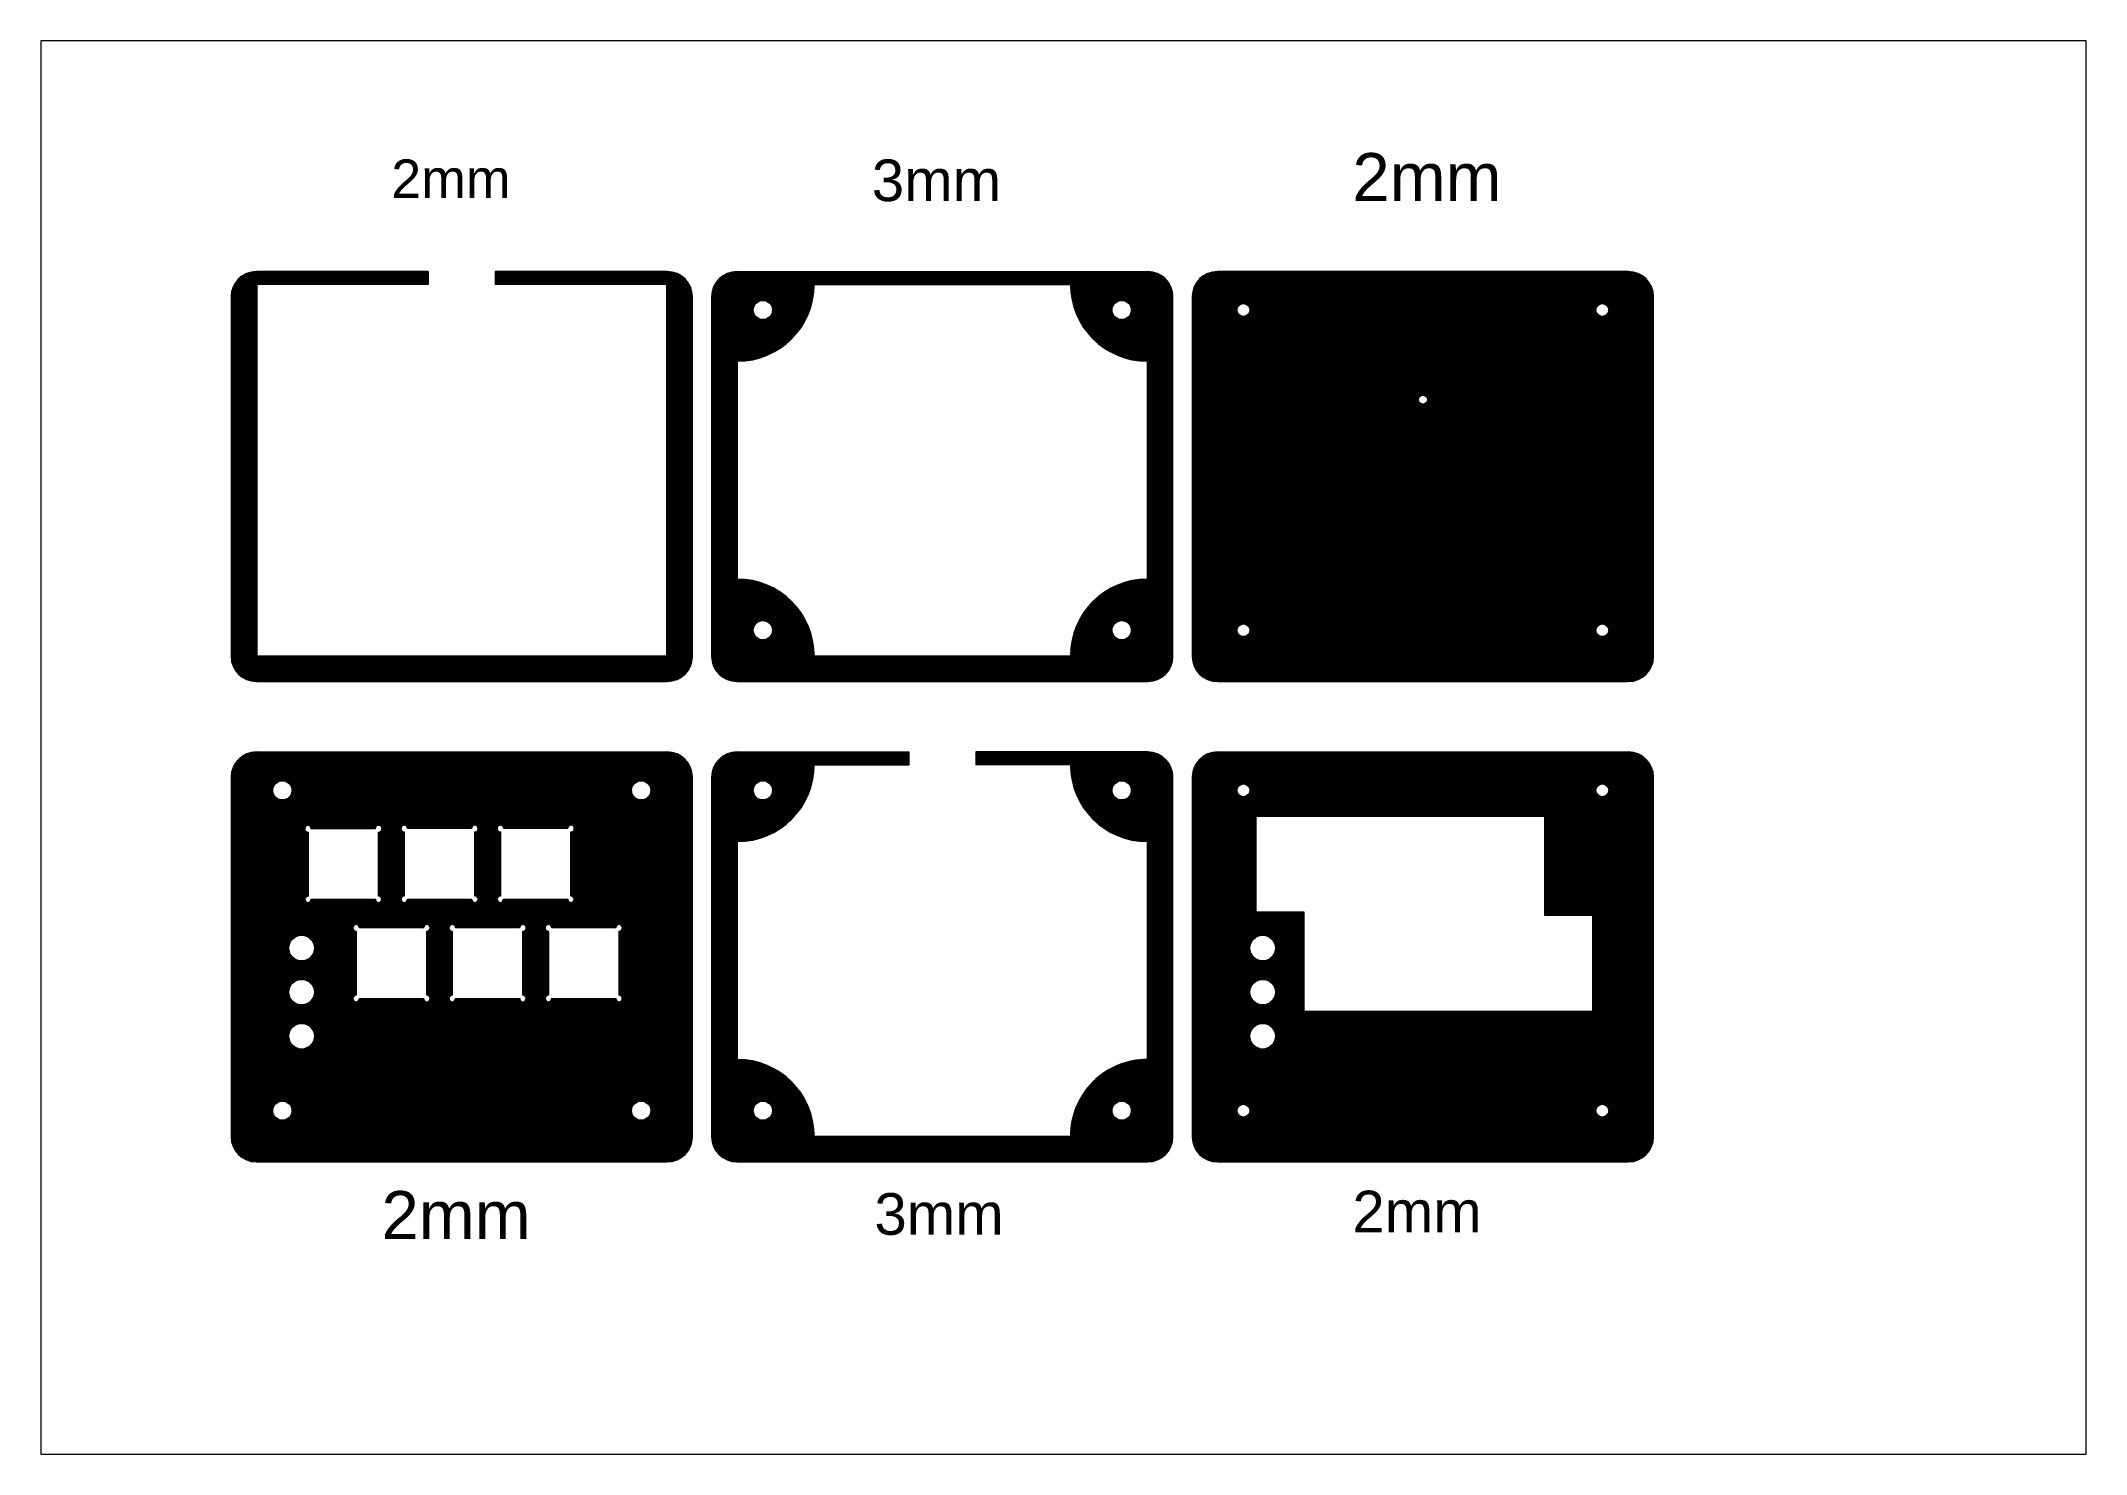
# Paper-space layout 'Layout1' of a CAD drawing. Header units: inches. Extents: x 0.01 to 4.07, y -0.09 to 2.71.
# The model-space entities are those that its viewports show. They can reach past a viewport. Long polylines and large blocks are cut down to what shows.
import ezdxf

# ---------------------------------------------------------------- set-up
doc = ezdxf.new("R2010")
doc.units = ezdxf.units.IN
doc.header["$MEASUREMENT"] = 0
doc.linetypes.add('ACAD_ISO02W100', pattern=[15, 12, -3])
doc.layers.get('0').update_dxf_attribs({"linetype": 'ACAD_ISO02W100'})
doc.layers.add('3D', color=10, linetype='Continuous', lineweight=15)
doc.layers.add('Cut out', color=10, linetype='Continuous', lineweight=15)
doc.layers.add('Labels', color=130, linetype='Continuous')
doc.styles.get("Standard").update_dxf_attribs({"font": 'arial.ttf'})

msp = doc.modelspace()

# ---------------------------------------------------------------- hatches: boundary and pattern name
at = {"layer": '3D'}
h = msp.add_hatch(dxfattribs=at)
h.set_pattern_fill('ANSI31', color=256)
h.set_pattern_definition([(45, (0, 0), (-0.0883883476483185, 0.0883883476483185), [])])
h.paths.add_polyline_path([(202.565, 187.405, 0.4142135623730949), (197.565, 192.405), (116.125, 192.405, 0.4142135623730951), (111.125, 187.405), (111.125, 116.1249999999999, 0.4142135623730951), (116.125, 111.125), (197.565, 111.125, 0.4142135623730951), (202.565, 116.1249999999999)])
h.paths.add_polyline_path([(116.205, 174.625000402923, 0.4142135623730951), (131.445, 189.8650004029229), (182.245, 189.8650004029229, 0.4142135623730951), (197.485, 174.6250004029229), (197.485, 131.4450004029229, 0.4142135623730957), (182.245, 116.2050004029229), (131.445, 116.2050004029229, 0.4142135623730946), (116.205, 131.4450004029229)], flags=16)
h.paths.add_polyline_path([(119.3799990928649, 184.7849997032385, -1), (123.19, 184.7849997032385, -1)], flags=16)
h.paths.add_polyline_path([(123.19, 121.2849997032386, -1), (119.3799990928649, 121.2849997032386, -1)], flags=16)
h.paths.add_polyline_path([(190.5, 184.785, -1), (194.31, 184.785, -1)], flags=16)
h.paths.add_polyline_path([(194.31, 121.2849997032386, -1), (190.4999990928649, 121.2849997032386, -1)], flags=16)
h.paths.add_polyline_path([(107.3149999999999, 187.405, 0.4142135623730951), (102.3149999999999, 192.405), (68.23500043775431, 192.405), (68.23500043775431, 189.865), (102.2349999999999, 189.865), (102.2349999999999, 116.205), (20.955, 116.205), (20.955, 189.865), (54.95500043775432, 189.865), (54.95500043775432, 192.405), (20.875, 192.405, 0.4142135623730951), (15.875, 187.405), (15.875, 116.125, 0.4142135623730951), (20.875, 111.125), (102.3149999999999, 111.125, 0.4142135623730951), (107.3149999999999, 116.125)])
h.paths.add_polyline_path([(297.8150000000001, 187.4007104432767, 0.4142135623730951), (292.815, 192.4007104432767), (211.375, 192.4007104432767, 0.4142135623730951), (206.375, 187.4007104432767), (206.375, 116.1207104432767, 0.4142135623730951), (211.375, 111.1207104432767), (292.815, 111.1207104432767, 0.4142135623730951), (297.8150000000001, 116.1207104432767)])
h.paths.add_polyline_path([(251.1939361080726, 167.005, -1), (252.9960638919274, 167.005, -1)], flags=16)
h.paths.add_polyline_path([(215.265, 184.785, -1), (217.805, 184.785, -1)], flags=16)
h.paths.add_polyline_path([(217.805, 121.285, -1), (215.265, 121.285, -1)], flags=16)
h.paths.add_polyline_path([(286.3879371156733, 184.7841137237659, -1), (288.9250003096043, 184.7841137237659, -1)], flags=16)
h.paths.add_polyline_path([(288.925, 121.285, -1), (286.3850000000001, 121.285, -1)], flags=16)
h.paths.add_polyline_path([(131.4449988255353, 94.61500057620368), (150.2049988255353, 94.61500057620368), (150.2049988255353, 97.1550001732808), (116.1249988255354, 97.1550001732808, 0.4142135623730951), (111.1249988255354, 92.1550001732808), (111.1249988255354, 20.87500017328077, 0.4142135623730951), (116.1249988255354, 15.87500017328077), (197.5649988255354, 15.87500017328077, 0.4142135623730951), (202.5649988255354, 20.87500017328077), (202.5649988255354, 92.1550001732808, 0.4142135623730951), (197.5649988255354, 97.1550001732808), (163.4849988255353, 97.1550001732808), (163.4849988255353, 94.61500057620371), (182.2449988255354, 94.61500057620371, 0.4142135623730945), (197.4849988255354, 79.37500057620373), (197.4849988255354, 36.19500057620374, 0.414213562373096), (182.2449988255354, 20.95500057620373), (131.4449988255353, 20.95500057620376, 0.4142135623730942), (116.2049988255354, 36.19500057620371), (116.2049988255354, 79.37500057620377, 0.4142135623730935)])
h.paths.add_polyline_path([(123.19, 89.53499970323858, -1), (119.3799990928649, 89.53499970323858, -1)], flags=16)
h.paths.add_polyline_path([(123.19, 26.03499970323858, -1), (119.3799990928649, 26.03499970323858, -1)], flags=16)
h.paths.add_polyline_path([(194.31, 89.535, -1), (190.5, 89.535, -1)], flags=16)
h.paths.add_polyline_path([(194.31, 26.03499970323858, -1), (190.4999990928649, 26.03499970323858, -1)], flags=16)
h.paths.add_polyline_path([(107.315, 92.155, 0.4142135623730951), (102.315, 97.155), (20.875, 97.155, 0.4142135623730951), (15.875, 92.155), (15.875, 20.87499999999997, 0.4142135623730951), (20.875, 15.87499999999997), (102.315, 15.87499999999997, 0.4142135623730951), (107.315, 20.87499999999997)])
h.paths.add_polyline_path([(95.25, 89.535, -1), (99.06, 89.535, -1)], flags=16)
h.paths.add_polyline_path([(83.23930770625321, 81.28572720534493), (83.23930770625321, 68.59142198763993, -2.414213562373094), (82.59861292395823, 67.95072720534495), (69.8800024885482, 67.95072720534495, -2.414213562373094), (69.23930770625321, 68.59142198763993), (69.23930770625321, 81.29142198763998, -2.414213562373094), (69.89861292395818, 81.95072720534495), (82.5743077062532, 81.95072720534495, -2.414213562373094)], flags=16)
h.paths.add_polyline_path([(92.76430770625323, 61.60072720534491), (92.76430770625323, 48.90642198763993, -2.414213562373094), (92.12361292395826, 48.26572720534494), (79.40500248854823, 48.26572720534494, -2.414213562373094), (78.76430770625325, 48.90642198763993), (78.76430770625325, 61.60642198763998, -2.414213562373094), (79.42361292395822, 62.26572720534495), (92.09930770625323, 62.26572720534495, -2.414213562373058)], flags=16)
h.paths.add_polyline_path([(73.71430770625324, 61.60072720534492), (73.71430770625324, 48.90642198763993, -2.414213562373094), (73.07361292395825, 48.26572720534494), (60.35500248854823, 48.26572720534494, -2.414213562373094), (59.71430770625325, 48.90642198763993), (59.71430770625325, 61.60642198763998, -2.414213562373094), (60.37361292395821, 62.26572720534495), (73.04930770625322, 62.26572720534495, -2.414213562373094)], flags=16)
h.paths.add_polyline_path([(64.18930770625326, 81.28572720534493), (64.18930770625326, 68.59142198763993, -2.414213562373094), (63.54861292395828, 67.95072720534495), (50.83000248854824, 67.95072720534495, -2.414213562373094), (50.18930770625326, 68.59142198763993), (50.18930770625326, 81.29142198763998, -2.414213562373094), (50.84861292395823, 81.95072720534495), (63.52430770625324, 81.95072720534495, -2.414213562373094)], flags=16)
h.paths.add_polyline_path([(54.66430770625323, 61.60072720534491), (54.66430770625323, 48.90642198763993, -2.414213562373094), (54.02361292395824, 48.26572720534494), (41.30500248854821, 48.26572720534494, -2.414213562373094), (40.66430770625323, 48.90642198763993), (40.66430770625323, 61.60642198763998, -2.414213562373094), (41.32361292395819, 62.26572720534495), (53.99930770625321, 62.26572720534495, -2.414213562373058)], flags=16)
h.paths.add_polyline_path([(45.11500229314691, 81.2743379802752), (45.11500229314691, 68.58003276257023, -2.41421356237312), (44.47430751085192, 67.93933798027524), (31.7556970754419, 67.93933798027524, -2.414213562373094), (31.11500229314692, 68.58003276257023), (31.11500229314692, 81.28003276257027, -2.414213562373094), (31.77430751085188, 81.93933798027524), (44.45000229314689, 81.93933798027524, -2.414213562373058)], flags=16)
h.paths.add_polyline_path([(99.06000000000004, 26.03499970323858, -1), (95.2499990928649, 26.03499970323858, -1)], flags=16)
h.paths.add_polyline_path([(24.12999909286495, 89.53499970323858, -1), (27.94000000000003, 89.53499970323858, -1)], flags=16)
h.paths.add_polyline_path([(27.30499996898791, 58.26120056171818, -1), (32.38499996898795, 58.26120056171818, -1)], flags=16)
h.paths.add_polyline_path([(27.30499954643247, 49.52999970323858, -1), (32.38499954643251, 49.52999970323858, -1)], flags=16)
h.paths.add_polyline_path([(27.30499954643247, 40.7987997032386, -1), (32.38499954643251, 40.7987997032386, -1)], flags=16)
h.paths.add_polyline_path([(27.94000000000003, 26.03499970323858, -1), (24.12999909286495, 26.03499970323858, -1)], flags=16)
h.paths.add_polyline_path([(297.8149995464325, 92.15499970323859, 0.4142135623730951), (292.8149995464325, 97.15499970323859), (211.3749995464325, 97.15499970323859, 0.4142135623730951), (206.3749995464325, 92.15499970323859), (206.3749995464325, 20.87499970323856, 0.4142135623730951), (211.3749995464325, 15.87499970323856), (292.8149995464325, 15.87499970323856, 0.4142135623730951), (297.8149995464325, 20.87499970323856)])
h.paths.add_polyline_path([(219.075, 84.455), (276.225, 84.455), (276.225, 64.77), (285.75, 64.77), (285.75, 45.72), (228.6, 45.72), (228.6, 65.40500000000002), (219.075, 65.405)], flags=16)
h.paths.add_polyline_path([(222.884999968988, 58.26120056171818, -1), (217.8049999689879, 58.26120056171818, -1)], flags=16)
h.paths.add_polyline_path([(215.265, 89.535, -1), (217.805, 89.535, -1)], flags=16)
h.paths.add_polyline_path([(222.8849995464325, 49.52999970323858, -1), (217.8049995464325, 49.52999970323858, -1)], flags=16)
h.paths.add_polyline_path([(222.8849995464325, 40.7987997032386, -1), (217.8049995464325, 40.7987997032386, -1)], flags=16)
h.paths.add_polyline_path([(217.805, 26.035, -1), (215.265, 26.035, -1)], flags=16)
h.paths.add_polyline_path([(286.3879371156733, 89.5341137237659, -1), (288.9250003096043, 89.5341137237659, -1)], flags=16)
h.paths.add_polyline_path([(288.925, 26.03500000000003, -1), (286.3850000000001, 26.03500000000003, -1)], flags=16)

# ---------------------------------------------------------------- linework, layer by layer
for centre, radius in [((121.2849995464325, 184.7849997032385), 1.905000453567536), ((192.405, 184.785), 1.905000000000001), ((216.535, 184.785), 1.27000000000001), ((287.6564687126388, 184.7841137237659), 1.268531596965507), ((121.2849995464325, 121.2849997032386), 1.905000453567536), ((192.4049995464324, 121.2849997032386), 1.905000453567561), ((216.535, 121.285), 1.27000000000001), ((287.655, 121.285), 1.269999999999981), ((26.03499954643249, 89.53499970323858), 1.905000453567536), ((97.155, 89.535), 1.905000000000001), ((121.2849995464325, 89.53499970323858), 1.905000453567536), ((192.405, 89.535), 1.905000000000001), ((216.535, 89.535), 1.27000000000001), ((287.6564687126388, 89.5341137237659), 1.268531596965507), ((26.03499954643249, 26.03499970323859), 1.905000453567536), ((97.15499954643246, 26.03499970323859), 1.905000453567561), ((121.2849995464325, 26.03499970323859), 1.905000453567536), ((192.4049995464324, 26.03499970323859), 1.905000453567561), ((216.535, 26.035), 1.27000000000001), ((287.655, 26.03500000000003), 1.269999999999981)]:
    msp.add_circle(centre, radius, dxfattribs=at)
at = {"layer": 'Cut out'}
for p, q in [((54.95500043775433, 192.405), (20.87500000000001, 192.405)), ((54.95500043775433, 192.4050002479803), (54.95500043775433, 189.8650002479803)), ((54.95500043775433, 192.405), (54.95500043775433, 189.865)), ((68.23500043775431, 192.4050002479803), (68.23500043775431, 189.8650002479803)), ((68.23500043775431, 192.405), (68.23500043775431, 189.865)), ((102.3149999999999, 192.405), (68.23500043775431, 192.405)), ((116.125, 192.405), (197.565, 192.405)), ((292.815, 192.4007104432767), (211.375, 192.4007104432767)), ((15.875, 187.405), (15.875, 116.125)), ((20.95499999999999, 189.865), (20.95499999999999, 116.205)), ((54.95500043775433, 189.865), (20.95499999999999, 189.865)), ((102.2349999999999, 189.865), (68.23500043775431, 189.865)), ((102.2349999999999, 116.205), (102.2349999999999, 189.865)), ((107.3149999999999, 116.125), (107.3149999999999, 187.405)), ((111.125, 187.405), (111.125, 116.1249999999999)), ((131.445, 189.8650004029229), (182.245, 189.8650004029229)), ((202.565, 116.1249999999999), (202.565, 187.405)), ((206.375, 187.4007104432767), (206.375, 116.1207104432767)), ((297.8150000000001, 116.1207104432767), (297.8150000000001, 187.4007104432767)), ((116.205, 174.625000402923), (116.205, 131.4450004029229)), ((197.485, 131.4450004029229), (197.485, 174.6250004029229)), ((20.95499999999999, 116.205), (102.2349999999999, 116.205)), ((131.445, 116.2050004029229), (182.245, 116.2050004029229)), ((20.875, 111.125), (102.3149999999999, 111.125)), ((116.125, 111.125), (197.565, 111.125)), ((211.375, 111.1207104432767), (292.815, 111.1207104432767)), ((20.875, 97.155), (102.315, 97.155)), ((116.1249988255354, 97.1550001732808), (150.2049988255353, 97.1550001732808)), ((131.4449988255353, 94.61500057620368), (150.2049988255353, 94.61500057620368)), ((150.2049988255353, 97.1550001732808), (150.2049988255353, 94.61500017328078)), ((197.5649988255354, 97.1550001732808), (163.4849988255353, 97.1550001732808)), ((163.4849988255353, 97.1550001732808), (163.4849988255353, 94.61500017328078)), ((182.2449988255354, 94.61500057620371), (163.4849988255353, 94.61500057620371)), ((211.3749995464325, 97.15499970323859), (292.8149995464325, 97.15499970323859)), ((15.875, 92.155), (15.875, 20.87499999999996)), ((107.315, 20.87499999999997), (107.315, 92.155)), ((111.1249988255354, 92.1550001732808), (111.1249988255354, 20.87500017328075)), ((202.5649988255354, 20.87500017328077), (202.5649988255354, 92.1550001732808)), ((206.3749995464325, 92.15499970323859), (206.3749995464325, 20.87499970323854)), ((297.8149995464325, 20.87499970323856), (297.8149995464325, 92.15499970323859)), ((31.11500229314692, 81.28003276257027), (31.11500229314692, 68.58003276257023)), ((44.45000229314689, 81.93933798027524), (31.77430751085188, 81.93933798027524)), ((45.11500229314691, 68.58003276257023), (45.11500229314691, 81.27433798027523)), ((50.18930770625326, 81.29142198763998), (50.18930770625326, 68.59142198763993)), ((63.52430770625324, 81.95072720534495), (50.84861292395823, 81.95072720534495)), ((64.18930770625326, 68.59142198763993), (64.18930770625326, 81.28572720534493)), ((69.23930770625321, 81.29142198763998), (69.23930770625321, 68.59142198763993)), ((82.5743077062532, 81.95072720534495), (69.89861292395818, 81.95072720534495)), ((83.23930770625321, 68.59142198763993), (83.23930770625321, 81.28572720534493)), ((219.075, 65.405), (219.075, 84.455)), ((219.075, 84.455), (276.225, 84.455)), ((276.225, 84.455), (276.225, 64.77)), ((116.2049988255354, 79.37500057620377), (116.2049988255354, 36.19500057620371)), ((197.4849988255354, 36.19500057620375), (197.4849988255354, 79.37500057620375)), ((31.7556970754419, 67.93933798027524), (44.47430751085192, 67.93933798027524)), ((50.83000248854824, 67.95072720534495), (63.54861292395828, 67.95072720534495)), ((69.8800024885482, 67.95072720534495), (82.59861292395823, 67.95072720534495)), ((228.6, 65.405), (219.075, 65.405)), ((228.6, 45.72), (228.6, 65.405)), ((40.66430770625323, 61.60642198763998), (40.66430770625323, 48.90642198763993)), ((53.99930770625321, 62.26572720534495), (41.32361292395819, 62.26572720534495)), ((54.66430770625323, 48.90642198763993), (54.66430770625323, 61.60072720534492)), ((59.71430770625325, 61.60642198763998), (59.71430770625325, 48.90642198763993)), ((73.04930770625322, 62.26572720534495), (60.37361292395821, 62.26572720534495)), ((73.71430770625324, 48.90642198763993), (73.71430770625324, 61.60072720534492)), ((78.76430770625325, 61.60642198763998), (78.76430770625325, 48.90642198763993)), ((92.09930770625323, 62.26572720534495), (79.42361292395822, 62.26572720534495)), ((92.76430770625323, 48.90642198763993), (92.76430770625323, 61.60072720534492)), ((276.225, 64.77), (285.75, 64.77)), ((285.75, 64.77), (285.75, 45.72)), ((41.30500248854821, 48.26572720534494), (54.02361292395824, 48.26572720534494)), ((60.35500248854823, 48.26572720534494), (73.07361292395825, 48.26572720534494)), ((79.40500248854823, 48.26572720534494), (92.12361292395826, 48.26572720534494)), ((285.75, 45.72), (228.6, 45.72)), ((131.4449988255353, 20.95500057620375), (182.2449988255354, 20.95500057620375)), ((20.875, 15.87499999999997), (102.315, 15.87499999999997)), ((116.1249988255354, 15.87500017328077), (197.5649988255354, 15.87500017328077)), ((211.3749995464325, 15.87499970323856), (292.8149995464325, 15.87499970323856))]:
    msp.add_line(p, q, dxfattribs=at)
for centre, radius in [((252.095, 167.005), 0.9010638919273988), ((29.84500042255545, 58.2612008584796), 2.54000000000002), ((29.84499996898794, 58.26120056171818), 2.54000000000002), ((220.3449999689879, 58.26120056171818), 2.54000000000002), ((29.845, 49.53), 2.54000000000002), ((29.84499954643249, 49.52999970323858), 2.54000000000002), ((220.3449995464325, 49.52999970323858), 2.54000000000002), ((29.845, 40.79880000000001), 2.54000000000002), ((29.84499954643249, 40.7987997032386), 2.54000000000002), ((220.3449995464325, 40.7987997032386), 2.54000000000002)]:
    msp.add_circle(centre, radius, dxfattribs=at)
for centre, radius, start, end in [((20.875, 187.405), 5, 90, 180), ((102.3149999999999, 187.405), 5, 0, 90), ((116.125, 187.405), 5, 90, 180), ((197.565, 187.405), 5, 0, 90), ((211.375, 187.4007104432767), 5, 90, 180), ((292.815, 187.4007104432767), 5, 0, 90), ((116.205, 189.8650004029229), 15.23999999999998, 270, 0), ((197.485, 189.8650004029229), 15.24000000000001, 180, 270), ((116.205, 116.2050004029229), 15.23999999999998, 0, 90), ((197.485, 116.2050004029229), 15.24, 90, 180), ((20.875, 116.125), 5, 180, 270), ((102.3149999999999, 116.125), 5, 270, 0), ((116.125, 116.1249999999999), 5, 180, 270), ((197.565, 116.1249999999999), 5, 270, 0), ((211.375, 116.1207104432767), 5, 180, 270), ((292.815, 116.1207104432767), 5, 270, 0), ((20.875, 92.155), 5, 90, 180), ((102.315, 92.155), 5, 0, 90), ((116.1249988255354, 92.1550001732808), 5, 90, 180), ((116.2049988255354, 94.61500057620376), 15.23999999999998, 270, 359.9999999999997), ((197.4849988255354, 94.61500057620376), 15.24000000000001, 180.0000000000001, 270), ((197.5649988255354, 92.1550001732808), 5, 0, 90), ((211.3749995464325, 92.15499970323859), 5, 90, 180), ((292.8149995464325, 92.15499970323859), 5, 0, 90), ((31.11500229314692, 81.93933798027524), 0.6593052177049686, 0, 270), ((45.11500229314691, 81.93933798027524), 0.6650000000000205, 270, 180), ((50.18930770625326, 81.95072720534495), 0.6593052177049686, 0, 270), ((64.18930770625326, 81.95072720534495), 0.6650000000000205, 270, 180), ((69.23930770625321, 81.95072720534495), 0.6593052177049686, 0, 270), ((83.23930770625321, 81.95072720534495), 0.6650000000000205, 270, 180), ((31.11500229314692, 67.93933798027524), 0.640694782294986, 90, 0), ((45.11500229314691, 67.93933798027524), 0.640694782294986, 180, 89.99999999999837), ((50.18930770625326, 67.95072720534495), 0.640694782294986, 90, 0), ((64.18930770625326, 67.95072720534495), 0.640694782294986, 180, 90), ((69.23930770625321, 67.95072720534495), 0.640694782294986, 90, 0), ((83.23930770625321, 67.95072720534495), 0.640694782294986, 180, 90), ((40.66430770625323, 62.26572720534495), 0.6593052177049686, 0, 270), ((54.66430770625323, 62.26572720534495), 0.6650000000000205, 270, 180), ((59.71430770625325, 62.26572720534495), 0.6593052177049686, 0, 270), ((73.71430770625324, 62.26572720534495), 0.6650000000000205, 270, 180), ((78.76430770625325, 62.26572720534495), 0.6593052177049686, 0, 270), ((92.76430770625323, 62.26572720534495), 0.6650000000000205, 270, 180), ((40.66430770625323, 48.26572720534494), 0.640694782294986, 90, 0), ((54.66430770625323, 48.26572720534494), 0.640694782294986, 180, 90), ((59.71430770625325, 48.26572720534494), 0.640694782294986, 90, 0), ((73.71430770625324, 48.26572720534494), 0.640694782294986, 180, 90), ((78.76430770625325, 48.26572720534494), 0.640694782294986, 90, 0), ((92.76430770625323, 48.26572720534494), 0.640694782294986, 180, 90), ((116.2049988255354, 20.95500057620375), 15.23999999999998, 0, 90), ((197.4849988255354, 20.95500057620375), 15.24, 89.99999999999991, 180), ((20.875, 20.87499999999997), 5, 180, 270), ((102.315, 20.87499999999997), 5, 270, 0), ((116.1249988255354, 20.87500017328077), 5, 180, 270), ((197.5649988255354, 20.87500017328077), 5, 270, 0), ((211.3749995464325, 20.87499970323856), 5, 180, 270), ((292.8149995464325, 20.87499970323856), 5, 270, 0)]:
    msp.add_arc(centre, radius, start, end, dxfattribs=at)

# ---------------------------------------------------------------- texts
at = {"layer": 'Labels', "color": 4}
for s, height, p in [('2mm', 9.525000000000006, (238.125, 206.375)), ('2mm', 7.620000000000004, (47.625, 207.01)), ('3mm', 8.254999999999995, (142.875, 206.375)), ('2mm', 9.525000000000006, (45.6763830173904, 0.571010595914422)), ('3mm', 8.254999999999995, (143.3875296291412, 1.426209491091622)), ('2mm', 8.254999999999995, (238.125, 1.905))]:
    msp.add_text(s, height=height, dxfattribs=at).set_placement(p)

psp = doc.layouts.get("Layout1")

# ---------------------------------------------------------------- viewports
at = {"layer": '0', "view_target_point": (347.3450012207031, 197.4850006103515)}
psp.add_viewport(center=(2.040454436030124, 1.313354628946674), size=(4.053853082818136, 2.802033628819497), view_center_point=(-166.4799953424715, -99.44568021040418), view_height=280.2033638547318, dxfattribs=at)

doc.saveas('drawing.dxf')
